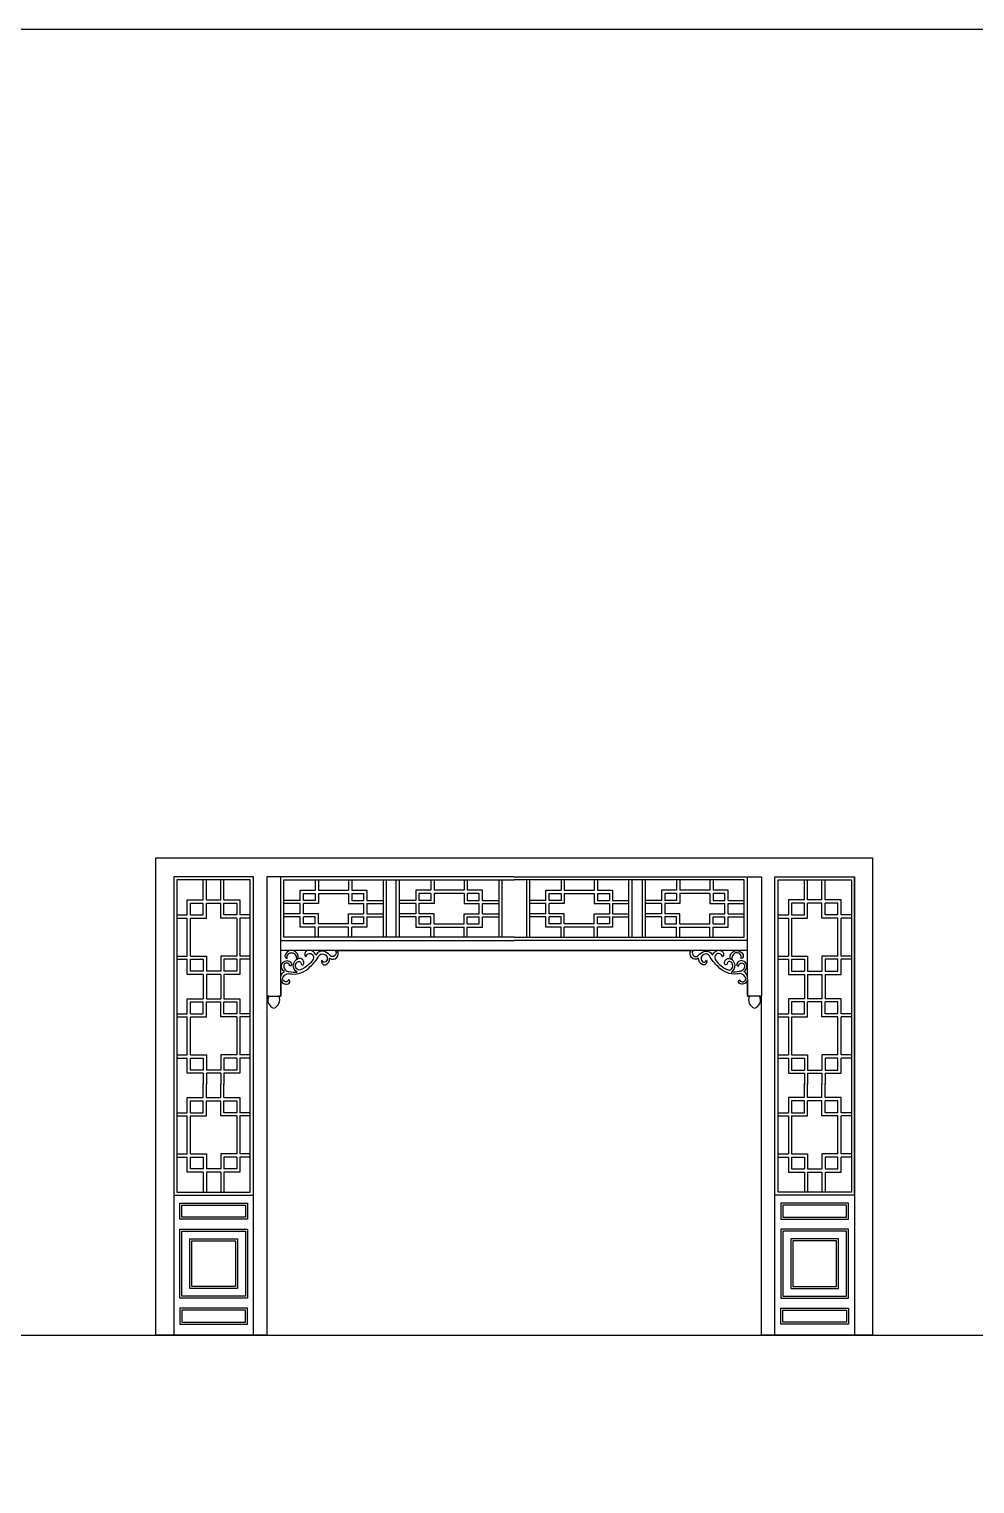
# Model space of a CAD drawing. Extents: x -66030 to 95157, y -13132 to 45879.
# Drawn here: x -19367 to -14616, y 38569 to 45879 of the extents above; entities that cross this region are included whole.
import ezdxf

# ---------------------------------------------------------------- set-up
doc = ezdxf.new("R2010")
doc.units = 0
doc.header["$LTSCALE"] = 100
doc.header["$MEASUREMENT"] = 0
for name, color, linetype in [('3', 11, 'CONTINUOUS'), ('4', 121, 'CONTINUOUS'), ('6', 6, 'CONTINUOUS'), ('7', 105, 'CONTINUOUS')]:
    doc.layers.add(name, color=color, linetype=linetype)

msp = doc.modelspace()

# ---------------------------------------------------------------- linework, layer by layer
at = {"layer": '3', "linetype": 'ByBlock'}
for p, q in [((-18086.7, 41603.3), (-16930.5, 41603.3)), ((-18086.7, 41315.3), (-18086.7, 41603.3)), ((-17572.9, 41603.3), (-17572.9, 41315.3)), ((-17522.9, 41315.3), (-17522.9, 41603.3)), ((-15774.2, 41603.3), (-16930.5, 41603.3)), ((-16338, 41315.3), (-16338, 41603.3)), ((-16288, 41603.3), (-16288, 41315.3)), ((-15774.2, 41315.3), (-15774.2, 41603.3)), ((-15220.5, 40019.3), (-15220.5, 41619.3)), ((-16930.5, 41315.3), (-18086.7, 41315.3)), ((-16930.5, 41315.3), (-15774.2, 41315.3))]:
    msp.add_line(p, q, dxfattribs=at)
at = {"layer": '3', "color": 2}
msp.add_line((-66009.4, 39315.3), (95156.9, 39315.3), dxfattribs=at)
msp.add_lwpolyline([(95156.9, -13132.3), (-66009.4, -13132.3), (-66009.4, 45878.9), (95156.9, 45878.9)], close=True, dxfattribs=at)
at = {"layer": '3', "linetype": 'ByBlock'}
for points in [[(-18256.5, 40035.3), (-18256.5, 41603.3), (-18624.5, 41603.3), (-18624.5, 40035.3)], [(-15604.5, 40035.3), (-15604.5, 41603.3), (-15236.5, 41603.3), (-15236.5, 40035.3)], [(-18600.5, 39969.3), (-18280.5, 39969.3), (-18280.5, 39909.3), (-18600.5, 39909.3)], [(-15260.5, 39969.3), (-15580.5, 39969.3), (-15580.5, 39909.3), (-15260.5, 39909.3)], [(-18600.5, 39839.3), (-18280.5, 39839.3), (-18280.5, 39511.3), (-18600.5, 39511.3)], [(-18560.5, 39799.3), (-18320.5, 39799.3), (-18320.5, 39551.3), (-18560.5, 39551.3)], [(-15260.5, 39839.3), (-15580.5, 39839.3), (-15580.5, 39511.3), (-15260.5, 39511.3)], [(-15300.5, 39799.3), (-15540.5, 39799.3), (-15540.5, 39551.3), (-15300.5, 39551.3)], [(-18600.5, 39381.3), (-18280.5, 39381.3), (-18280.5, 39441.3), (-18600.5, 39441.3)], [(-15260.5, 39381.3), (-15580.5, 39381.3), (-15580.5, 39441.3), (-15260.5, 39441.3)]]:
    msp.add_lwpolyline(points, close=True, dxfattribs=at)
for points in [[(-18492.1, 41503.5), (-18492.1, 41603.3)], [(-18476.1, 41503.5), (-18476.1, 41603.3)], [(-18404.8, 41503.5), (-18404.8, 41603.3)], [(-18388.8, 41503.5), (-18388.8, 41603.3)], [(-17929.8, 41603.3), (-17929.8, 41551.7)], [(-17913.8, 41603.3), (-17913.8, 41551.7)], [(-17762.7, 41603.3), (-17762.7, 41551.7)], [(-17746.7, 41603.3), (-17746.7, 41551.7)], [(-17588.9, 41603.3), (-17588.9, 41315.3)], [(-17506.9, 41315.3), (-17506.9, 41603.3)], [(-17349.1, 41603.3), (-17349.1, 41551.7)], [(-17333.1, 41603.3), (-17333.1, 41551.7)], [(-17181.9, 41603.3), (-17181.9, 41551.7)], [(-17165.9, 41603.3), (-17165.9, 41551.7)], [(-17008.1, 41603.3), (-17008.1, 41315.3)], [(-16992.1, 41603.3), (-16992.1, 41315.3)], [(-16868.8, 41603.3), (-16868.8, 41315.3)], [(-16852.8, 41603.3), (-16852.8, 41315.3)], [(-16695, 41603.3), (-16695, 41551.7)], [(-16679, 41603.3), (-16679, 41551.7)], [(-16527.9, 41603.3), (-16527.9, 41551.7)], [(-16511.9, 41603.3), (-16511.9, 41551.7)], [(-16354, 41315.3), (-16354, 41603.3)], [(-16272, 41603.3), (-16272, 41315.3)], [(-16114.2, 41603.3), (-16114.2, 41551.7)], [(-16098.2, 41603.3), (-16098.2, 41551.7)], [(-15947.1, 41603.3), (-15947.1, 41551.7)], [(-15931.1, 41603.3), (-15931.1, 41551.7)], [(-15472.1, 41503.5), (-15472.1, 41603.3)], [(-15456.1, 41503.5), (-15456.1, 41603.3)], [(-15384.8, 41503.5), (-15384.8, 41603.3)], [(-15368.8, 41503.5), (-15368.8, 41603.3)], [(-18005.5, 41500.7), (-18005.5, 41551.7), (-17929.8, 41551.7)], [(-17913.8, 41535.7), (-17913.8, 41484.7), (-17989.5, 41484.7)], [(-17929.8, 41535.7), (-17929.8, 41500.7), (-17989.5, 41500.7)], [(-17989.5, 41500.7), (-17989.5, 41535.7), (-17929.8, 41535.7)], [(-17913.8, 41551.7), (-17762.7, 41551.7)], [(-17913.8, 41535.7), (-17762.7, 41535.7)], [(-17762.7, 41535.7), (-17762.7, 41484.7), (-17687, 41484.7)], [(-17746.7, 41551.7), (-17671, 41551.7), (-17671, 41500.7)], [(-17746.7, 41535.7), (-17746.7, 41500.7), (-17687, 41500.7)], [(-17746.7, 41535.7), (-17687, 41535.7), (-17687, 41500.7)], [(-17349.1, 41551.7), (-17424.8, 41551.7), (-17424.8, 41500.7)], [(-17333.1, 41535.7), (-17333.1, 41484.7), (-17408.8, 41484.7)], [(-17349.1, 41535.7), (-17408.8, 41535.7), (-17408.8, 41500.7)], [(-17349.1, 41535.7), (-17349.1, 41500.7), (-17408.8, 41500.7)], [(-17181.9, 41551.7), (-17333.1, 41551.7)], [(-17181.9, 41535.7), (-17333.1, 41535.7)], [(-17181.9, 41535.7), (-17181.9, 41484.7), (-17106.2, 41484.7)], [(-17090.2, 41500.7), (-17090.2, 41551.7), (-17165.9, 41551.7)], [(-17106.2, 41500.7), (-17106.2, 41535.7), (-17165.9, 41535.7)], [(-17165.9, 41535.7), (-17165.9, 41500.7), (-17106.2, 41500.7)], [(-16770.7, 41500.7), (-16770.7, 41551.7), (-16695, 41551.7)], [(-16679, 41535.7), (-16679, 41484.7), (-16754.7, 41484.7)], [(-16695, 41535.7), (-16695, 41500.7), (-16754.7, 41500.7)], [(-16754.7, 41500.7), (-16754.7, 41535.7), (-16695, 41535.7)], [(-16679, 41551.7), (-16527.9, 41551.7)], [(-16679, 41535.7), (-16527.9, 41535.7)], [(-16527.9, 41535.7), (-16527.9, 41484.7), (-16452.1, 41484.7)], [(-16511.9, 41551.7), (-16436.1, 41551.7), (-16436.1, 41500.7)], [(-16511.9, 41535.7), (-16511.9, 41500.7), (-16452.1, 41500.7)], [(-16511.9, 41535.7), (-16452.1, 41535.7), (-16452.1, 41500.7)], [(-16114.2, 41551.7), (-16189.9, 41551.7), (-16189.9, 41500.7)], [(-16098.2, 41535.7), (-16098.2, 41484.7), (-16173.9, 41484.7)], [(-16114.2, 41535.7), (-16173.9, 41535.7), (-16173.9, 41500.7)], [(-16114.2, 41535.7), (-16114.2, 41500.7), (-16173.9, 41500.7)], [(-15947.1, 41551.7), (-16098.2, 41551.7)], [(-15947.1, 41535.7), (-16098.2, 41535.7)], [(-15947.1, 41535.7), (-15947.1, 41484.7), (-15871.4, 41484.7)], [(-15855.4, 41500.7), (-15855.4, 41551.7), (-15931.1, 41551.7)], [(-15871.4, 41500.7), (-15871.4, 41535.7), (-15931.1, 41535.7)], [(-15931.1, 41535.7), (-15931.1, 41500.7), (-15871.4, 41500.7)], [(-18573.1, 41427.8), (-18573.1, 41503.5), (-18492.1, 41503.5)], [(-18557.1, 41411.8), (-18476.1, 41411.8), (-18476.1, 41487.5)], [(-18557.1, 41427.8), (-18557.1, 41487.5), (-18492.1, 41487.5)], [(-18557.1, 41427.8), (-18492.1, 41427.8), (-18492.1, 41487.5)], [(-18476.1, 41503.5), (-18404.8, 41503.5)], [(-18476.1, 41487.5), (-18404.8, 41487.5)], [(-18323.8, 41411.8), (-18404.8, 41411.8), (-18404.8, 41487.5)], [(-18388.8, 41503.5), (-18307.8, 41503.5), (-18307.8, 41427.8)], [(-18323.8, 41427.8), (-18388.8, 41427.8), (-18388.8, 41487.5)], [(-18388.8, 41487.5), (-18323.8, 41487.5), (-18323.8, 41427.8)], [(-18005.5, 41500.7), (-18086.7, 41500.7)], [(-18005.5, 41484.7), (-18086.7, 41484.7)], [(-18005.5, 41433.4), (-18005.5, 41484.7)], [(-17989.5, 41433.4), (-17989.5, 41484.7)], [(-17687, 41484.7), (-17687, 41433.4)], [(-17671, 41500.7), (-17588.9, 41500.7)], [(-17671, 41484.7), (-17671, 41433.4)], [(-17671, 41484.7), (-17588.9, 41484.7)], [(-17424.8, 41500.7), (-17506.9, 41500.7)], [(-17424.8, 41484.7), (-17506.9, 41484.7)], [(-17424.8, 41484.7), (-17424.8, 41433.4)], [(-17408.8, 41484.7), (-17408.8, 41433.4)], [(-17106.2, 41433.4), (-17106.2, 41484.7)], [(-17090.2, 41500.7), (-17008.1, 41500.7)], [(-17090.2, 41433.4), (-17090.2, 41484.7)], [(-17090.2, 41484.7), (-17008.1, 41484.7)], [(-16770.7, 41500.7), (-16852.8, 41500.7)], [(-16770.7, 41484.7), (-16852.8, 41484.7)], [(-16770.7, 41433.4), (-16770.7, 41484.7)], [(-16754.7, 41433.4), (-16754.7, 41484.7)], [(-16452.1, 41484.7), (-16452.1, 41433.4)], [(-16436.1, 41500.7), (-16354, 41500.7)], [(-16436.1, 41484.7), (-16354, 41484.7)], [(-16436.1, 41484.7), (-16436.1, 41433.4)], [(-16189.9, 41500.7), (-16272, 41500.7)], [(-16189.9, 41484.7), (-16272, 41484.7)], [(-16189.9, 41484.7), (-16189.9, 41433.4)], [(-16173.9, 41484.7), (-16173.9, 41433.4)], [(-15871.4, 41433.4), (-15871.4, 41484.7)], [(-15855.4, 41500.7), (-15774.2, 41500.7)], [(-15855.4, 41484.7), (-15774.2, 41484.7)], [(-15855.4, 41433.4), (-15855.4, 41484.7)], [(-15472.1, 41503.5), (-15553.1, 41503.5), (-15553.1, 41427.8)], [(-15537.1, 41411.8), (-15456.1, 41411.8), (-15456.1, 41487.5)], [(-15472.1, 41487.5), (-15537.1, 41487.5), (-15537.1, 41427.8)], [(-15537.1, 41427.8), (-15472.1, 41427.8), (-15472.1, 41487.5)], [(-15384.8, 41503.5), (-15456.1, 41503.5)], [(-15384.8, 41487.5), (-15456.1, 41487.5)], [(-15303.8, 41411.8), (-15384.8, 41411.8), (-15384.8, 41487.5)], [(-15287.8, 41427.8), (-15287.8, 41503.5), (-15368.8, 41503.5)], [(-15303.8, 41427.8), (-15368.8, 41427.8), (-15368.8, 41487.5)], [(-15303.8, 41427.8), (-15303.8, 41487.5), (-15368.8, 41487.5)], [(-18624.5, 41427.8), (-18573.1, 41427.8)], [(-18624.5, 41411.8), (-18573.1, 41411.8)], [(-18573.1, 41220.7), (-18573.1, 41411.8)], [(-18557.1, 41220.7), (-18557.1, 41411.8)], [(-18323.8, 41411.8), (-18323.8, 41220.7)], [(-18256.5, 41427.8), (-18307.8, 41427.8)], [(-18307.8, 41411.8), (-18307.8, 41220.7)], [(-18256.5, 41411.8), (-18307.8, 41411.8)], [(-18005.5, 41433.4), (-18086.7, 41433.4)], [(-18005.5, 41417.4), (-18086.7, 41417.4)], [(-17929.8, 41366.4), (-18005.5, 41366.4), (-18005.5, 41417.4)], [(-17913.8, 41382.4), (-17913.8, 41433.4), (-17989.5, 41433.4)], [(-17929.8, 41382.4), (-17989.5, 41382.4), (-17989.5, 41417.4)], [(-17929.8, 41382.4), (-17929.8, 41417.4), (-17989.5, 41417.4)], [(-17762.7, 41382.4), (-17913.8, 41382.4)], [(-17762.7, 41382.4), (-17762.7, 41433.4), (-17687, 41433.4)], [(-17671, 41417.4), (-17671, 41366.4), (-17746.7, 41366.4)], [(-17687, 41417.4), (-17687, 41382.4), (-17746.7, 41382.4)], [(-17746.7, 41382.4), (-17746.7, 41417.4), (-17687, 41417.4)], [(-17671, 41433.4), (-17588.9, 41433.4)], [(-17671, 41417.4), (-17588.9, 41417.4)], [(-17424.8, 41433.4), (-17506.9, 41433.4)], [(-17424.8, 41417.4), (-17506.9, 41417.4)], [(-17424.8, 41417.4), (-17424.8, 41366.4), (-17349.1, 41366.4)], [(-17333.1, 41382.4), (-17333.1, 41433.4), (-17408.8, 41433.4)], [(-17349.1, 41382.4), (-17349.1, 41417.4), (-17408.8, 41417.4)], [(-17408.8, 41417.4), (-17408.8, 41382.4), (-17349.1, 41382.4)], [(-17333.1, 41382.4), (-17181.9, 41382.4)], [(-17181.9, 41382.4), (-17181.9, 41433.4), (-17106.2, 41433.4)], [(-17165.9, 41382.4), (-17165.9, 41417.4), (-17106.2, 41417.4)], [(-17165.9, 41382.4), (-17106.2, 41382.4), (-17106.2, 41417.4)], [(-17165.9, 41366.4), (-17090.2, 41366.4), (-17090.2, 41417.4)], [(-17090.2, 41433.4), (-17008.1, 41433.4)], [(-17090.2, 41417.4), (-17008.1, 41417.4)], [(-16770.7, 41433.4), (-16852.8, 41433.4)], [(-16770.7, 41417.4), (-16852.8, 41417.4)], [(-16695, 41366.4), (-16770.7, 41366.4), (-16770.7, 41417.4)], [(-16679, 41382.4), (-16679, 41433.4), (-16754.7, 41433.4)], [(-16695, 41382.4), (-16754.7, 41382.4), (-16754.7, 41417.4)], [(-16695, 41382.4), (-16695, 41417.4), (-16754.7, 41417.4)], [(-16527.9, 41382.4), (-16679, 41382.4)], [(-16527.9, 41382.4), (-16527.9, 41433.4), (-16452.1, 41433.4)], [(-16436.1, 41417.4), (-16436.1, 41366.4), (-16511.9, 41366.4)], [(-16452.1, 41417.4), (-16452.1, 41382.4), (-16511.9, 41382.4)], [(-16511.9, 41382.4), (-16511.9, 41417.4), (-16452.1, 41417.4)], [(-16436.1, 41433.4), (-16354, 41433.4)], [(-16436.1, 41417.4), (-16354, 41417.4)], [(-16189.9, 41433.4), (-16272, 41433.4)], [(-16189.9, 41417.4), (-16272, 41417.4)], [(-16189.9, 41417.4), (-16189.9, 41366.4), (-16114.2, 41366.4)], [(-16098.2, 41382.4), (-16098.2, 41433.4), (-16173.9, 41433.4)], [(-16114.2, 41382.4), (-16114.2, 41417.4), (-16173.9, 41417.4)], [(-16173.9, 41417.4), (-16173.9, 41382.4), (-16114.2, 41382.4)], [(-16098.2, 41382.4), (-15947.1, 41382.4)], [(-15947.1, 41382.4), (-15947.1, 41433.4), (-15871.4, 41433.4)], [(-15931.1, 41382.4), (-15931.1, 41417.4), (-15871.4, 41417.4)], [(-15931.1, 41382.4), (-15871.4, 41382.4), (-15871.4, 41417.4)], [(-15931.1, 41366.4), (-15855.4, 41366.4), (-15855.4, 41417.4)], [(-15855.4, 41433.4), (-15774.2, 41433.4)], [(-15855.4, 41417.4), (-15774.2, 41417.4)], [(-15604.5, 41427.8), (-15553.1, 41427.8)], [(-15604.5, 41411.8), (-15553.1, 41411.8)], [(-15553.1, 41411.8), (-15553.1, 41220.7)], [(-15537.1, 41411.8), (-15537.1, 41220.7)], [(-15303.8, 41220.7), (-15303.8, 41411.8)], [(-15236.5, 41427.8), (-15287.8, 41427.8)], [(-15236.5, 41411.8), (-15287.8, 41411.8)], [(-15287.8, 41220.7), (-15287.8, 41411.8)], [(-17929.8, 41315.3), (-17929.8, 41366.4)], [(-17913.8, 41315.3), (-17913.8, 41366.4)], [(-17762.7, 41366.4), (-17913.8, 41366.4)], [(-17762.7, 41315.3), (-17762.7, 41366.4)], [(-17746.7, 41315.3), (-17746.7, 41366.4)], [(-17349.1, 41315.3), (-17349.1, 41366.4)], [(-17333.1, 41366.4), (-17181.9, 41366.4)], [(-17333.1, 41315.3), (-17333.1, 41366.4)], [(-17181.9, 41315.3), (-17181.9, 41366.4)], [(-17165.9, 41315.3), (-17165.9, 41366.4)], [(-16695, 41315.3), (-16695, 41366.4)], [(-16527.9, 41366.4), (-16679, 41366.4)], [(-16679, 41315.3), (-16679, 41366.4)], [(-16527.9, 41315.3), (-16527.9, 41366.4)], [(-16511.9, 41315.3), (-16511.9, 41366.4)], [(-16114.2, 41315.3), (-16114.2, 41366.4)], [(-16098.2, 41366.4), (-15947.1, 41366.4)], [(-16098.2, 41315.3), (-16098.2, 41366.4)], [(-15947.1, 41315.3), (-15947.1, 41366.4)], [(-15931.1, 41315.3), (-15931.1, 41366.4)], [(-18624.5, 41220.7), (-18573.1, 41220.7)], [(-18624.5, 41204.7), (-18573.1, 41204.7)], [(-18492.1, 41129), (-18573.1, 41129), (-18573.1, 41204.7)], [(-18557.1, 41220.7), (-18476.1, 41220.7), (-18476.1, 41145)], [(-18492.1, 41145), (-18557.1, 41145), (-18557.1, 41204.7)], [(-18557.1, 41204.7), (-18492.1, 41204.7), (-18492.1, 41145)], [(-18323.8, 41220.7), (-18404.8, 41220.7), (-18404.8, 41145)], [(-18323.8, 41204.7), (-18388.8, 41204.7), (-18388.8, 41145)], [(-18323.8, 41204.7), (-18323.8, 41145), (-18388.8, 41145)], [(-18307.8, 41204.7), (-18307.8, 41129), (-18388.8, 41129)], [(-18256.5, 41220.7), (-18307.8, 41220.7)], [(-18256.5, 41204.7), (-18307.8, 41204.7)], [(-15604.5, 41220.7), (-15553.1, 41220.7)], [(-15604.5, 41204.7), (-15553.1, 41204.7)], [(-15553.1, 41204.7), (-15553.1, 41129), (-15472.1, 41129)], [(-15537.1, 41220.7), (-15456.1, 41220.7), (-15456.1, 41145)], [(-15537.1, 41204.7), (-15537.1, 41145), (-15472.1, 41145)], [(-15537.1, 41204.7), (-15472.1, 41204.7), (-15472.1, 41145)], [(-15303.8, 41220.7), (-15384.8, 41220.7), (-15384.8, 41145)], [(-15368.8, 41129), (-15287.8, 41129), (-15287.8, 41204.7)], [(-15303.8, 41204.7), (-15368.8, 41204.7), (-15368.8, 41145)], [(-15368.8, 41145), (-15303.8, 41145), (-15303.8, 41204.7)], [(-15236.5, 41220.7), (-15287.8, 41220.7)], [(-15236.5, 41204.7), (-15287.8, 41204.7)], [(-18492.1, 41129), (-18492.1, 41006.8)], [(-18404.8, 41145), (-18476.1, 41145)], [(-18476.1, 41129), (-18476.1, 41006.8)], [(-18404.8, 41129), (-18476.1, 41129)], [(-18404.8, 41129), (-18404.8, 41006.8)], [(-18388.8, 41129), (-18388.8, 41006.8)], [(-15472.1, 41129), (-15472.1, 41006.8)], [(-15456.1, 41145), (-15384.8, 41145)], [(-15456.1, 41129), (-15384.8, 41129)], [(-15456.1, 41129), (-15456.1, 41006.8)], [(-15384.8, 41129), (-15384.8, 41006.8)], [(-15368.8, 41129), (-15368.8, 41006.8)], [(-18573.1, 40931.1), (-18573.1, 41006.8), (-18492.1, 41006.8)], [(-18557.1, 40931.1), (-18492.1, 40931.1), (-18492.1, 40990.8)], [(-18557.1, 40931.1), (-18557.1, 40990.8), (-18492.1, 40990.8)], [(-18557.1, 40915.1), (-18476.1, 40915.1), (-18476.1, 40990.8)], [(-18476.1, 41006.8), (-18404.8, 41006.8)], [(-18476.1, 40990.8), (-18404.8, 40990.8)], [(-18323.8, 40915.1), (-18404.8, 40915.1), (-18404.8, 40990.8)], [(-18388.8, 41006.8), (-18307.8, 41006.8), (-18307.8, 40931.1)], [(-18388.8, 40990.8), (-18323.8, 40990.8), (-18323.8, 40931.1)], [(-18323.8, 40931.1), (-18388.8, 40931.1), (-18388.8, 40990.8)], [(-15472.1, 41006.8), (-15553.1, 41006.8), (-15553.1, 40931.1)], [(-15537.1, 40931.1), (-15472.1, 40931.1), (-15472.1, 40990.8)], [(-15472.1, 40990.8), (-15537.1, 40990.8), (-15537.1, 40931.1)], [(-15537.1, 40915.1), (-15456.1, 40915.1), (-15456.1, 40990.8)], [(-15384.8, 41006.8), (-15456.1, 41006.8)], [(-15384.8, 40990.8), (-15456.1, 40990.8)], [(-15303.8, 40915.1), (-15384.8, 40915.1), (-15384.8, 40990.8)], [(-15287.8, 40931.1), (-15287.8, 41006.8), (-15368.8, 41006.8)], [(-15303.8, 40931.1), (-15303.8, 40990.8), (-15368.8, 40990.8)], [(-15303.8, 40931.1), (-15368.8, 40931.1), (-15368.8, 40990.8)], [(-18624.5, 40931.1), (-18573.1, 40931.1)], [(-18624.5, 40915.1), (-18573.1, 40915.1)], [(-18573.1, 40724), (-18573.1, 40915.1)], [(-18557.1, 40724), (-18557.1, 40915.1)], [(-18323.8, 40915.1), (-18323.8, 40724)], [(-18256.5, 40931.1), (-18307.8, 40931.1)], [(-18307.8, 40915.1), (-18307.8, 40724)], [(-18256.5, 40915.1), (-18307.8, 40915.1)], [(-15604.5, 40931.1), (-15553.1, 40931.1)], [(-15604.5, 40915.1), (-15553.1, 40915.1)], [(-15553.1, 40915.1), (-15553.1, 40724)], [(-15537.1, 40915.1), (-15537.1, 40724)], [(-15303.8, 40724), (-15303.8, 40915.1)], [(-15236.5, 40931.1), (-15287.8, 40931.1)], [(-15287.8, 40724), (-15287.8, 40915.1)], [(-15236.5, 40915.1), (-15287.8, 40915.1)], [(-18624.5, 40724), (-18573.1, 40724)], [(-18557.1, 40724), (-18476.1, 40724), (-18476.1, 40648.3)], [(-18323.8, 40724), (-18404.8, 40724), (-18404.8, 40648.3)], [(-18256.5, 40724), (-18307.8, 40724)], [(-15604.5, 40724), (-15553.1, 40724)], [(-15537.1, 40724), (-15456.1, 40724), (-15456.1, 40648.3)], [(-15303.8, 40724), (-15384.8, 40724), (-15384.8, 40648.3)], [(-15236.5, 40724), (-15287.8, 40724)], [(-18624.5, 40708), (-18573.1, 40708)], [(-18492.1, 40632.3), (-18573.1, 40632.3), (-18573.1, 40708)], [(-18557.1, 40708), (-18492.1, 40708), (-18492.1, 40648.3)], [(-18492.1, 40648.3), (-18557.1, 40648.3), (-18557.1, 40708)], [(-18404.8, 40648.3), (-18476.1, 40648.3)], [(-18307.8, 40708), (-18307.8, 40632.3), (-18388.8, 40632.3)], [(-18323.8, 40708), (-18323.8, 40648.3), (-18388.8, 40648.3)], [(-18323.8, 40708), (-18388.8, 40708), (-18388.8, 40648.3)], [(-18256.5, 40708), (-18307.8, 40708)], [(-15604.5, 40708), (-15553.1, 40708)], [(-15553.1, 40708), (-15553.1, 40632.3), (-15472.1, 40632.3)], [(-15537.1, 40708), (-15472.1, 40708), (-15472.1, 40648.3)], [(-15537.1, 40708), (-15537.1, 40648.3), (-15472.1, 40648.3)], [(-15456.1, 40648.3), (-15384.8, 40648.3)], [(-15368.8, 40648.3), (-15303.8, 40648.3), (-15303.8, 40708)], [(-15303.8, 40708), (-15368.8, 40708), (-15368.8, 40648.3)], [(-15368.8, 40632.3), (-15287.8, 40632.3), (-15287.8, 40708)], [(-15236.5, 40708), (-15287.8, 40708)], [(-18492.1, 40632.3), (-18492.1, 40575.2)], [(-18492.1, 40509.8), (-18492.1, 40579.6)], [(-18476.1, 40632.3), (-18476.1, 40575.2)], [(-18404.8, 40632.3), (-18476.1, 40632.3)], [(-18476.1, 40509.8), (-18476.1, 40579.6)], [(-18404.8, 40632.3), (-18404.8, 40575.2)], [(-18404.8, 40509.8), (-18404.8, 40579.6)], [(-18388.8, 40632.3), (-18388.8, 40575.2)], [(-18388.8, 40509.8), (-18388.8, 40579.6)], [(-15472.1, 40632.3), (-15472.1, 40575.2)], [(-15472.1, 40509.8), (-15472.1, 40579.6)], [(-15456.1, 40632.3), (-15384.8, 40632.3)], [(-15456.1, 40632.3), (-15456.1, 40575.2)], [(-15456.1, 40509.8), (-15456.1, 40579.6)], [(-15384.8, 40632.3), (-15384.8, 40575.2)], [(-15384.8, 40509.8), (-15384.8, 40579.6)], [(-15368.8, 40632.3), (-15368.8, 40575.2)], [(-15368.8, 40509.8), (-15368.8, 40579.6)], [(-18573.1, 40434.1), (-18573.1, 40509.8), (-18492.1, 40509.8)], [(-18476.1, 40509.8), (-18404.8, 40509.8)], [(-18388.8, 40509.8), (-18307.8, 40509.8), (-18307.8, 40434.1)], [(-15472.1, 40509.8), (-15553.1, 40509.8), (-15553.1, 40434.1)], [(-15384.8, 40509.8), (-15456.1, 40509.8)], [(-15287.8, 40434.1), (-15287.8, 40509.8), (-15368.8, 40509.8)], [(-18624.5, 40434.1), (-18573.1, 40434.1)], [(-18557.1, 40434.1), (-18492.1, 40434.1), (-18492.1, 40493.8)], [(-18557.1, 40434.1), (-18557.1, 40493.8), (-18492.1, 40493.8)], [(-18557.1, 40418.1), (-18476.1, 40418.1), (-18476.1, 40493.8)], [(-18476.1, 40493.8), (-18404.8, 40493.8)], [(-18323.8, 40418.1), (-18404.8, 40418.1), (-18404.8, 40493.8)], [(-18388.8, 40493.8), (-18323.8, 40493.8), (-18323.8, 40434.1)], [(-18323.8, 40434.1), (-18388.8, 40434.1), (-18388.8, 40493.8)], [(-18256.5, 40434.1), (-18307.8, 40434.1)], [(-15604.5, 40434.1), (-15553.1, 40434.1)], [(-15537.1, 40434.1), (-15472.1, 40434.1), (-15472.1, 40493.8)], [(-15472.1, 40493.8), (-15537.1, 40493.8), (-15537.1, 40434.1)], [(-15537.1, 40418.1), (-15456.1, 40418.1), (-15456.1, 40493.8)], [(-15384.8, 40493.8), (-15456.1, 40493.8)], [(-15303.8, 40418.1), (-15384.8, 40418.1), (-15384.8, 40493.8)], [(-15303.8, 40434.1), (-15303.8, 40493.8), (-15368.8, 40493.8)], [(-15303.8, 40434.1), (-15368.8, 40434.1), (-15368.8, 40493.8)], [(-15236.5, 40434.1), (-15287.8, 40434.1)], [(-18624.5, 40418.1), (-18573.1, 40418.1)], [(-18573.1, 40227), (-18573.1, 40418.1)], [(-18557.1, 40227), (-18557.1, 40418.1)], [(-18323.8, 40418.1), (-18323.8, 40227)], [(-18256.5, 40418.1), (-18307.8, 40418.1)], [(-18307.8, 40418.1), (-18307.8, 40227)], [(-15604.5, 40418.1), (-15553.1, 40418.1)], [(-15553.1, 40418.1), (-15553.1, 40227)], [(-15537.1, 40418.1), (-15537.1, 40227)], [(-15303.8, 40227), (-15303.8, 40418.1)], [(-15287.8, 40227), (-15287.8, 40418.1)], [(-15236.5, 40418.1), (-15287.8, 40418.1)], [(-18624.5, 40227), (-18573.1, 40227)], [(-18624.5, 40211), (-18573.1, 40211)], [(-18492.1, 40135.3), (-18573.1, 40135.3), (-18573.1, 40211)], [(-18557.1, 40227), (-18476.1, 40227), (-18476.1, 40151.3)], [(-18557.1, 40211), (-18492.1, 40211), (-18492.1, 40151.3)], [(-18492.1, 40151.3), (-18557.1, 40151.3), (-18557.1, 40211)], [(-18323.8, 40227), (-18404.8, 40227), (-18404.8, 40151.3)], [(-18307.8, 40211), (-18307.8, 40135.3), (-18388.8, 40135.3)], [(-18323.8, 40211), (-18323.8, 40151.3), (-18388.8, 40151.3)], [(-18323.8, 40211), (-18388.8, 40211), (-18388.8, 40151.3)], [(-18256.5, 40227), (-18307.8, 40227)], [(-18256.5, 40211), (-18307.8, 40211)], [(-15604.5, 40227), (-15553.1, 40227)], [(-15604.5, 40211), (-15553.1, 40211)], [(-15553.1, 40211), (-15553.1, 40135.3), (-15472.1, 40135.3)], [(-15537.1, 40227), (-15456.1, 40227), (-15456.1, 40151.3)], [(-15537.1, 40211), (-15472.1, 40211), (-15472.1, 40151.3)], [(-15537.1, 40211), (-15537.1, 40151.3), (-15472.1, 40151.3)], [(-15303.8, 40227), (-15384.8, 40227), (-15384.8, 40151.3)], [(-15368.8, 40151.3), (-15303.8, 40151.3), (-15303.8, 40211)], [(-15303.8, 40211), (-15368.8, 40211), (-15368.8, 40151.3)], [(-15368.8, 40135.3), (-15287.8, 40135.3), (-15287.8, 40211)], [(-15236.5, 40227), (-15287.8, 40227)], [(-15236.5, 40211), (-15287.8, 40211)], [(-18492.1, 40135.3), (-18492.1, 40035.3)], [(-18404.8, 40151.3), (-18476.1, 40151.3)], [(-18476.1, 40135.3), (-18476.1, 40035.3)], [(-18404.8, 40135.3), (-18476.1, 40135.3)], [(-18404.8, 40135.3), (-18404.8, 40035.3)], [(-18388.8, 40135.3), (-18388.8, 40035.3)], [(-15472.1, 40135.3), (-15472.1, 40035.3)], [(-15456.1, 40151.3), (-15384.8, 40151.3)], [(-15456.1, 40135.3), (-15384.8, 40135.3)], [(-15456.1, 40135.3), (-15456.1, 40035.3)], [(-15384.8, 40135.3), (-15384.8, 40035.3)], [(-15368.8, 40135.3), (-15368.8, 40035.3)]]:
    msp.add_lwpolyline(points, dxfattribs=at)
for points in [[(-17829.3, 41249.3, -0.714393), (-17849.3, 41218.9, 0.054521), (-17879.9, 41242.3, 0.433809), (-17926.9, 41225.1, 0.430978), (-17970.4, 41248.2, 0.511089), (-17977.4, 41216.7, -1.147301), (-17939.4, 41206, -0.175818), (-18010.7, 41149.5, -0.495061), (-18026, 41184.2, -0.688323), (-18000.2, 41185.3, 0.672259), (-17990.5, 41177, 0.771078), (-18015.8, 41207.1, 0.899645), (-18080.4, 41229.4, 0.449117), (-18070.5, 41208.1, -0.697657), (-18036.3, 41234.2, -0.292783), (-18025.7, 41201.8)], [(-16031.6, 41249.3, 0.714393), (-16011.6, 41218.9, -0.054521), (-15981, 41242.3, -0.433809), (-15934, 41225.1, -0.430978), (-15890.5, 41248.2, -0.511089), (-15883.5, 41216.7, 1.147301), (-15921.5, 41206, 0.175818), (-15850.2, 41149.5, 0.495061), (-15835, 41184.2, 0.688323), (-15860.7, 41185.3, -0.672259), (-15870.4, 41177, -0.771078), (-15845.1, 41207.1, -0.899645), (-15780.6, 41229.4, -0.449117), (-15790.4, 41208.1, 0.697657), (-15824.6, 41234.2, 0.292783), (-15835.2, 41201.8)], [(-18101.1, 41096.8, -0.363011), (-18084, 41143.7, -0.68482), (-18078, 41197, -0.496416), (-18048.2, 41175.4, -0.467951), (-18059.1, 41172.7, 1.019778), (-18087.1, 41171.4, 0.419687), (-18060.2, 41142.8, 0.028688), (-18020.9, 41140.2, -0.655541), (-18015.8, 41207.1)], [(-15759.9, 41096.8, 0.363011), (-15776.9, 41143.7, 0.68482), (-15783, 41197, 0.496416), (-15812.7, 41175.4, 0.467951), (-15801.9, 41172.7, -1.019778), (-15773.8, 41171.4, -0.419687), (-15800.7, 41142.8, -0.028688), (-15840, 41140.2, 0.655541), (-15845.1, 41207.1)]]:
    msp.add_lwpolyline(points, format="xyb", dxfattribs=at)
at = {"layer": '4', "linetype": 'ByBlock'}
for p, q in [((-17820.1, 41249.3), (-16041.1, 41249.3)), ((-18173.7, 41019.3), (-18173.7, 39315.3)), ((-15687.2, 39315.3), (-15687.2, 41019.3))]:
    msp.add_line(p, q, dxfattribs=at)
for points in [[(-18173.7, 39315.3), (-18730.5, 39315.3), (-18730.5, 41715.3), (-16930.5, 41715.3), (-15130.5, 41715.3), (-15130.5, 39315.3), (-15687.2, 39315.3)], [(-18102.7, 41102.6), (-18102.7, 41019.3), (-18112.7, 41019.3)], [(-15758.2, 41102.6), (-15758.2, 41019.3), (-15748.2, 41019.3)], [(-18163.7, 41019.3), (-18173.7, 41019.3)], [(-15697.2, 41019.3), (-15687.2, 41019.3)]]:
    msp.add_lwpolyline(points, dxfattribs=at)
for points in [[(-18101.1, 41096.8, 0.512172), (-18061, 41085.3, 0.595535), (-18063.4, 41101.6, -0.803816), (-18094.1, 41107.5, -0.447666), (-18050.9, 41130.9, 0.239484), (-17954.8, 41168.6, 0.092471), (-17911.3, 41222.6, -1.070107), (-17876.8, 41191.4, -0.481173), (-17896.3, 41200, 0.666302), (-17878.9, 41177.3, 0.356246), (-17857.3, 41210.4, 0.892513), (-17820.1, 41249.3)], [(-15759.9, 41096.8, -0.512172), (-15799.9, 41085.3, -0.595535), (-15797.5, 41101.6, 0.803816), (-15766.8, 41107.5, 0.447666), (-15810, 41130.9, -0.239484), (-15906.1, 41168.6, -0.092471), (-15949.6, 41222.6, 1.070107), (-15984.1, 41191.4, 0.481173), (-15964.7, 41200, -0.666302), (-15982, 41177.3, -0.356246), (-16003.6, 41210.4, -0.892513), (-16040.8, 41249.3)]]:
    msp.add_lwpolyline(points, format="xyb", dxfattribs=at)
for centre, start, end in [((-18124.3, 41000.5), 154.42517, 251.50915), ((-18152, 41000.5), 288.49085, 25.57483), ((-15708.9, 41000.5), 154.42517, 251.50915), ((-15736.6, 41000.5), 288.49085, 25.57483)]:
    msp.add_arc(centre, 43.6, start, end, dxfattribs=at)
at = {"layer": '6', "linetype": 'ByBlock'}
for points in [[(-18240.5, 40019.3), (-18240.5, 41619.3), (-18640.5, 41619.3), (-18640.5, 40019.3)], [(-15620.5, 40019.3), (-15620.5, 41619.3), (-15220.5, 41619.3), (-15220.5, 40019.3)], [(-18610.5, 39979.3), (-18270.5, 39979.3), (-18270.5, 39899.3), (-18610.5, 39899.3)], [(-15250.5, 39979.3), (-15590.5, 39979.3), (-15590.5, 39899.3), (-15250.5, 39899.3)], [(-18610.5, 39849.3), (-18270.5, 39849.3), (-18270.5, 39501.3), (-18610.5, 39501.3)], [(-15250.5, 39849.3), (-15590.5, 39849.3), (-15590.5, 39501.3), (-15250.5, 39501.3)], [(-18550.5, 39789.3), (-18330.5, 39789.3), (-18330.5, 39561.3), (-18550.5, 39561.3)], [(-15310.5, 39789.3), (-15530.5, 39789.3), (-15530.5, 39561.3), (-15310.5, 39561.3)], [(-18610.5, 39371.3), (-18270.5, 39371.3), (-18270.5, 39451.3), (-18610.5, 39451.3)], [(-15250.5, 39371.3), (-15590.5, 39371.3), (-15590.5, 39451.3), (-15250.5, 39451.3)]]:
    msp.add_lwpolyline(points, close=True, dxfattribs=at)
for points in [[(-16930.5, 41619.3), (-18173.7, 41619.3), (-18173.7, 41019.3), (-18102.7, 41019.3), (-18102.7, 41299.3), (-16930.5, 41299.3)], [(-18102.7, 41299.3), (-18102.7, 41619.3)], [(-16930.5, 41619.3), (-15687.2, 41619.3), (-15687.2, 41019.3), (-15758.2, 41019.3), (-15758.2, 41299.3), (-16930.5, 41299.3)], [(-15758.2, 41299.3), (-15758.2, 41619.3)], [(-18640.5, 40019.3), (-18640.5, 39315.3)], [(-18240.5, 39315.3), (-18240.5, 40019.3)], [(-15620.5, 39315.3), (-15620.5, 40019.3)], [(-15220.5, 40019.3), (-15220.5, 39315.3)]]:
    msp.add_lwpolyline(points, dxfattribs=at)
at = {"layer": '7', "linetype": 'ByBlock'}
msp.add_line((-15758.2, 41249.3), (-18102.7, 41249.3), dxfattribs=at)

doc.saveas('drawing.dxf')
